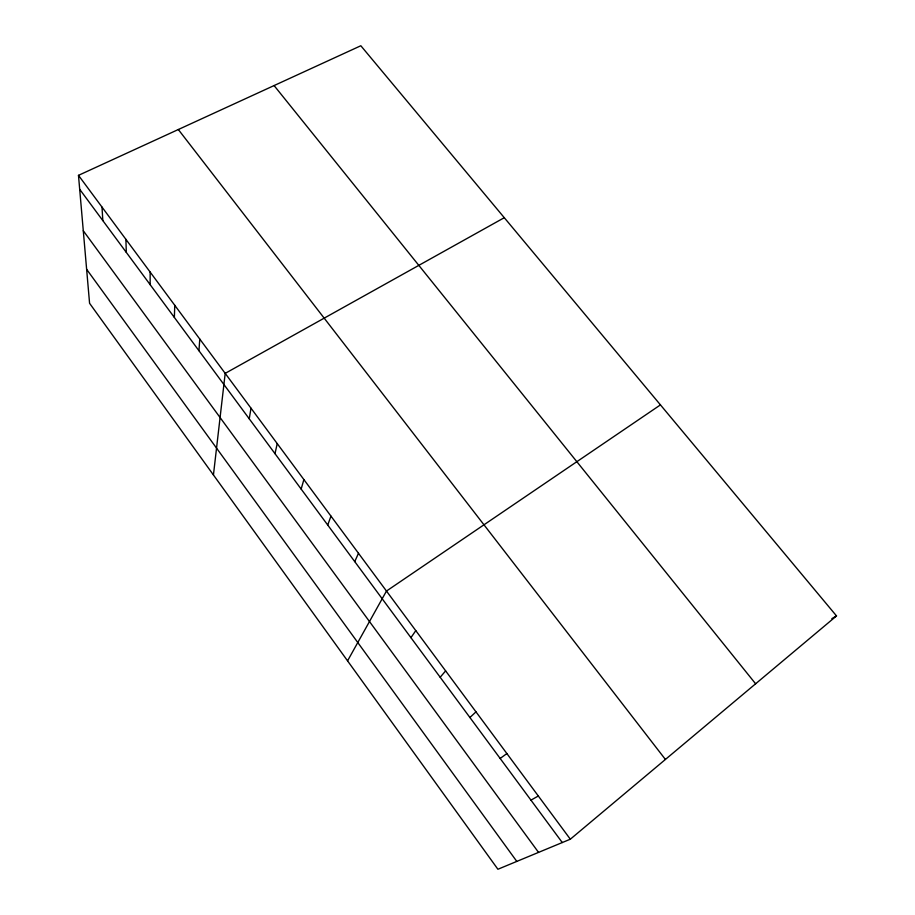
<?xml version="1.0" encoding="UTF-8"?>
<svg xmlns="http://www.w3.org/2000/svg" width="915" height="915" viewBox="0 0 915 915"><rect width="100%" height="100%" fill="white"/><g stroke="black" fill="none" stroke-linecap="round" stroke-linejoin="round"><path stroke-width="1.37" d="M174.365 317.436L174.765 305.301M198.944 350.708L199.779 339.065M213.435 474.954L225.193 373.366L504.279 217.701M249.246 418.807L250.996 408.204M275.003 453.668L277.222 443.603M301.161 489.079L303.883 479.563M327.73 525.05L330.967 516.129M354.734 561.604L358.497 553.278M347.563 660.859L386.473 591.056L660.447 404.887M410.926 637.675L415.799 630.629M440.172 677.249L445.628 670.901M469.91 717.509L475.983 711.87M570.331 839.204L836.516 615.932L360.83 45.75L78.484 175.348L89.578 303.288L497.909 869.25L570.331 839.204L78.484 175.348M500.162 758.466L506.876 753.56M831.838 618.643L836.516 615.932M530.952 800.133L538.317 796.004M274.088 85.564L755.618 683.78M178.322 129.518L665.411 759.45M79.685 189.279L562.279 842.543M83.288 230.752L538.546 852.391M86.639 269.319L516.803 861.415M102 207.099L102.823 220.595M125.893 239.33L126.316 252.391M150.14 272.064L150.151 284.668"/></g></svg>
